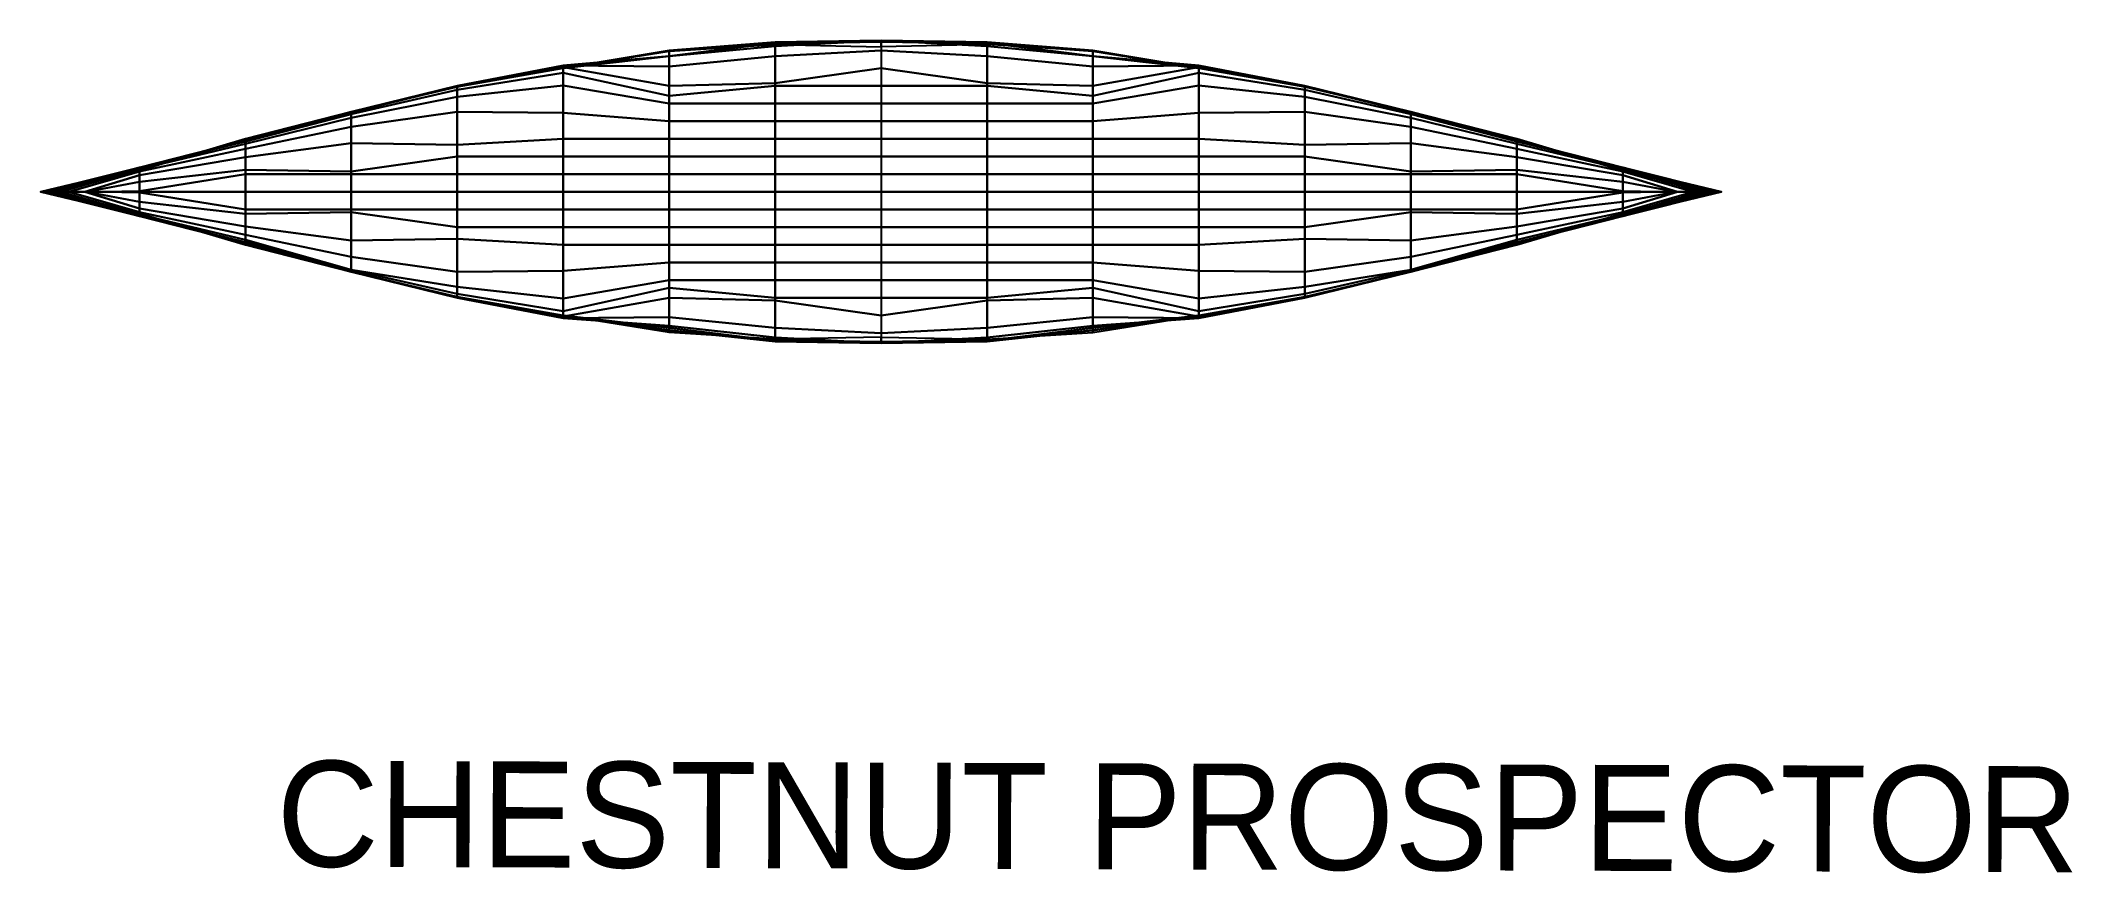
# Model space of a CAD drawing. Extents: x -95 to 135, y -77 to 17.
import ezdxf

# ---------------------------------------------------------------- set-up
doc = ezdxf.new("R2010")
doc.units = 0
doc.layers.get('0').update_dxf_attribs({"color": 2, "linetype": 'CONTINUOUS'})
doc.layers.add('TEXT', color=1, linetype='CONTINUOUS')

msp = doc.modelspace()

# ---------------------------------------------------------------- linework, layer by layer
at = {"color": 0}
for points in [[(-12, 16.81, 12), (-12, 16.94, 10), (-24, 16, 10), (-24, 15.94, 12)], [(-12, 16.94, 10), (-12, 16.88, 8), (-24, 15.38, 8), (-24, 16, 10)], [(-12, 16.88, 8), (-12, 16.5, 6), (-24, 15.38, 6), (-24, 15.38, 8)], [(-12, 16.69, 15), (-12, 16.81, 12), (-24, 15.94, 12), (-24, 15.94, 14)], [(-12, 16.5, 6), (-12, 15.38, 4), (-24, 14.19, 4), (-24, 15.38, 6)], [(0, 17, 12), (0, 17.13, 10), (-12, 16.94, 10), (-12, 16.81, 12)], [(0, 17.13, 10), (0, 17.13, 8), (-12, 16.88, 8), (-12, 16.94, 10)], [(0, 17.13, 8), (0, 17.13, 6), (-12, 16.5, 6), (-12, 16.88, 8)], [(0, 17.13, 6), (0, 16, 4.5), (-12, 15.38, 4), (-12, 16.5, 6)], [(0, 16.44, 14.75), (0, 17, 12), (-12, 16.81, 12), (-12, 16.69, 15)], [(-36, 14.31, 12), (-36, 14.32, 10), (-48, 12, 14)], [(-36, 14.32, 10), (-36, 14.13, 8), (-48, 11.94, 10), (-48, 12, 14)], [(-36, 14, 15.31), (-36, 14.31, 12), (-48, 12, 14), (-48, 11.88, 16)], [(-36, 14.13, 8), (-36, 13.5, 6), (-48, 11.56, 8), (-48, 11.94, 10)], [(-36, 14, 15.31), (-36, 14, 15.31), (-48, 11.88, 16)], [(-36, 14, 15.31), (-36, 14, 15.31), (-48, 11.88, 16)], [(-36, 14, 15.31), (-36, 14, 15.31), (-48, 11.88, 16)], [(-24, 15.94, 12), (-24, 16, 10), (-36, 14, 15.31)], [(-24, 16, 10), (-24, 15.38, 8), (-36, 14, 15.31)], [(-24, 15.94, 14), (-24, 15.94, 12), (-36, 14, 15.31)], [(-24, 15.38, 8), (-24, 15.38, 6), (-36, 14.31, 12), (-36, 14, 15.31)], [(-24, 15.38, 6), (-24, 14.19, 4), (-36, 14.32, 10), (-36, 14.31, 12)], [(-24, 14.19, 4), (-24, 12, 2.438), (-36, 14.13, 8), (-36, 14.32, 10)], [(-24, 12, 2.438), (-24, 10.88, 2), (-36, 13.5, 6), (-36, 14.13, 8)], [(-12, 15.38, 4), (-12, 12.31, 2), (-24, 12, 2.438), (-24, 14.19, 4)], [(0, 16, 4.5), (0, 14, 2.688), (-12, 12.31, 2), (-12, 15.38, 4)], [(0, 14, 2.688), (0, 12, 1.75), (-12, 12, 1.875), (-12, 12.31, 2)], [(-48, 11.88, 16), (-48, 12, 14), (-60, 9.063, 16), (-60, 9.063, 17.5)], [(-48, 12, 14), (-48, 12, 14), (-60, 9, 14), (-60, 9.063, 16)], [(-48, 12, 14), (-48, 11.94, 10), (-60, 9, 12), (-60, 9, 14)], [(-48, 11.94, 10), (-48, 11.56, 8), (-60, 8.813, 10), (-60, 9, 12)], [(-48, 11.88, 16), (-48, 11.88, 16), (-60, 9.063, 17.5)], [(-48, 11.88, 16), (-48, 11.88, 16), (-60, 9.063, 17.5)], [(-48, 11.88, 16), (-48, 11.88, 16), (-60, 9.063, 17.5)], [(-48, 11.56, 8), (-48, 10.75, 6), (-60, 8.375, 8), (-60, 8.813, 10)], [(-36, 13.5, 6), (-36, 12.06, 4), (-48, 10.75, 6), (-48, 11.56, 8)], [(-36, 12.06, 4), (-36, 8.938, 2), (-48, 9.063, 4), (-48, 10.75, 6)], [(-24, 10.88, 2), (-24, 10, 1.75), (-36, 12.06, 4), (-36, 13.5, 6)], [(-24, 10, 1.75), (-24, 8, 1.188), (-36, 8.938, 2), (-36, 12.06, 4)], [(-12, 12.31, 2), (-12, 12, 1.875), (-24, 10.88, 2), (-24, 12, 2.438)], [(-12, 12, 1.875), (-12, 10, 1.25), (-24, 10, 1.75), (-24, 10.88, 2)], [(0, 12, 1.75), (0, 10, 1.188), (-12, 10, 1.25), (-12, 12, 1.875)], [(-48, 10.75, 6), (-48, 9.063, 4), (-60, 7.375, 6), (-60, 8.375, 8)], [(-12, 10, 1.25), (-12, 8, 0.875), (-24, 8, 1.188), (-24, 10, 1.75)], [(0, 10, 1.188), (0, 8, 0.75), (-12, 8, 0.875), (-12, 10, 1.25)], [(-60, 9.063, 17.5), (-60, 9.063, 17.5), (-72, 6, 19.5)], [(-60, 9.063, 17.5), (-60, 9.063, 17.5), (-72, 6, 19.5)], [(-60, 9.063, 17.5), (-60, 9.063, 17.5), (-72, 6, 19.5)], [(-60, 9.063, 17.5), (-60, 9.063, 16), (-72, 5.813, 18), (-72, 6, 19.5)], [(-60, 9.063, 16), (-60, 9, 14), (-72, 5.813, 16), (-72, 5.813, 18)], [(-60, 9, 14), (-60, 9, 12), (-72, 5.813, 14), (-72, 5.813, 16)], [(-60, 9, 12), (-60, 8.813, 10), (-72, 5.688, 12), (-72, 5.813, 14)], [(-60, 8.813, 10), (-60, 8.375, 8), (-72, 5.438, 10), (-72, 5.688, 12)], [(-60, 8.375, 8), (-60, 7.375, 6), (-72, 4.875, 8), (-72, 5.438, 10)], [(-60, 7.375, 6), (-60, 5.5, 4), (-72, 3.938, 6), (-72, 4.875, 8)], [(-48, 9.063, 4), (-48, 5.313, 2), (-60, 5.5, 4), (-60, 7.375, 6)], [(-36, 8.938, 2), (-36, 6, 1.88), (-48, 5.313, 2), (-48, 9.063, 4)], [(-24, 8, 1.188), (-24, 6, 0.875), (-36, 6, 1.88), (-36, 8.938, 2)], [(-12, 8, 0.875), (-12, 6, 0.563), (-24, 6, 0.875), (-24, 8, 1.188)], [(0, 8, 0.75), (0, 6, 0.438), (-12, 6, 0.563), (-12, 8, 0.875)], [(-72, 6, 19.5), (-72, 6, 19.5), (-84, 2.438, 22.25)], [(-72, 6, 19.5), (-72, 6, 19.5), (-84, 2.438, 22.25)], [(-72, 6, 19.5), (-72, 6, 19.5), (-84, 2.438, 22.25)], [(-72, 6, 19.5), (-72, 5.813, 18), (-84, 2.563, 20), (-84, 2.438, 22.25)], [(-72, 5.813, 18), (-72, 5.813, 16), (-84, 2.688, 18), (-84, 2.563, 20)], [(-72, 5.813, 16), (-72, 5.813, 14), (-84, 2.75, 16), (-84, 2.688, 18)], [(-72, 5.813, 14), (-72, 5.688, 12), (-84, 2.75, 14), (-84, 2.75, 16)], [(-72, 5.688, 12), (-72, 5.438, 10), (-84, 2.563, 12), (-84, 2.75, 14)], [(-72, 5.438, 10), (-72, 4.875, 8), (-84, 2.313, 10), (-84, 2.563, 12)], [(-72, 4.875, 8), (-72, 3.938, 6), (-84, 1.875, 8), (-84, 2.313, 10)], [(-60, 5.5, 4), (-60, 2.313, 2), (-72, 2.5, 4), (-72, 3.938, 6)], [(-48, 5.313, 2), (-48, 4, 1.563), (-60, 2.313, 2), (-60, 5.5, 4)], [(-36, 6, 1.88), (-36, 4, 0.938), (-48, 4, 1.563), (-48, 5.313, 2)], [(-24, 6, 0.875), (-24, 4, 0.625), (-36, 4, 0.938), (-36, 6, 1.88)], [(-12, 6, 0.563), (-12, 4), (-24, 4, 0.625), (-24, 6, 0.875)], [(0, 6, 0.438), (0, 4, 0.313), (-12, 4), (-12, 6, 0.563)], [(-72, 3.938, 6), (-72, 2.5, 4), (-84, 1.125, 6), (-84, 1.875, 8)], [(-72, 2.5, 4), (-72, 2, 3.5), (-84, 0.063, 4), (-84, 1.125, 6)], [(-60, 2.313, 2), (-60, 2, 1.875), (-72, 2, 3.5), (-72, 2.5, 4)], [(-48, 4, 1.563), (-48, 2), (-60, 2, 1.875), (-60, 2.313, 2)], [(-36, 4, 0.938), (-36, 2, 0.813), (-48, 2), (-48, 4, 1.563)], [(-24, 4, 0.625), (-24, 2, 0.5), (-36, 2, 0.813), (-36, 4, 0.938)], [(-12, 4), (-12, 2, 0.313), (-24, 2, 0.5), (-24, 4, 0.625)], [(0, 4, 0.313), (0, 2, 0.25), (-12, 2, 0.313), (-12, 4)], [(-72, 2, 3.5), (-72, 0, 2.25), (-84, 0, 3.875), (-84, 0.063, 4)], [(-72, 0, 2.25), (-72, -2, 3.5), (-84, -0.063, 4), (-84, 0, 3.875)], [(-60, 2, 1.875), (-60, 0, 1.5), (-72, 0, 2.25), (-72, 2, 3.5)], [(-60, 0, 1.5), (-60, -2, 1.875), (-72, -2, 3.5), (-72, 0, 2.25)], [(-48, 2), (-48, 0, 1.063), (-60, 0, 1.5), (-60, 2, 1.875)], [(-48, 0, 1.063), (-48, -2, 1.125), (-60, -2, 1.875), (-60, 0, 1.5)], [(-36, 2, 0.813), (-36, 0, 0.75), (-48, 0, 1.063), (-48, 2)], [(-36, 0, 0.75), (-36, -2, 0.813), (-48, -2, 1.125), (-48, 0, 1.063)], [(-24, 2, 0.5), (-24, 0, 0.438), (-36, 0, 0.75), (-36, 2, 0.813)], [(-24, 0, 0.438), (-24, -2, 0.5), (-36, -2, 0.813), (-36, 0, 0.75)], [(-12, 2, 0.313), (-12, 0, 0.313), (-24, 0, 0.438), (-24, 2, 0.5)], [(-12, 0, 0.313), (-12, -2, -0.313), (-24, -2, 0.5), (-24, 0, 0.438)], [(0, 2, 0.25), (0, 0, 0.25), (-12, 0, 0.313), (-12, 2, 0.313)], [(0, 0, 0.25), (0, -2, 0.25), (-12, -2, -0.313), (-12, 0, 0.313)], [(-72, -2, 3.5), (-72, -2.5, 4), (-84, -1.125, 6), (-84, -0.063, 4)], [(-72, -2.5, 4), (-72, -3.928, 6), (-84, -1.875, 8), (-84, -1.125, 6)], [(-72, -3.928, 6), (-72, -4.875, 8), (-84, -2.313, 10), (-84, -1.875, 8)], [(-60, -2, 1.875), (-60, -2.313, 2), (-72, -2.5, 4), (-72, -2, 3.5)], [(-48, -2, 1.125), (-48, -4, 1.563), (-60, -2.313, 2), (-60, -2, 1.875)], [(-36, -2, 0.813), (-36, -4, 0.938), (-48, -4, 1.563), (-48, -2, 1.125)], [(-24, -2, 0.5), (-24, -4, 0.624), (-36, -4, 0.938), (-36, -2, 0.813)], [(-12, -2, -0.313), (-12, -4, 0.375), (-24, -4, 0.624), (-24, -2, 0.5)], [(0, -2, 0.25), (0, -4, 0.313), (-12, -4, 0.375), (-12, -2, -0.313)], [(-72, -4.875, 8), (-72, -5.438, 10), (-84, -2.563, 12), (-84, -2.313, 10)], [(-72, -5.813, 18), (-72, -6, 19.5), (-84, -2.438, 22.5), (-84, -2.563, 20)], [(-72, -6, 19.5), (-72, -6, 19.5), (-84, -2.438, 22.5)], [(-72, -6, 19.5), (-72, -6, 19.5), (-84, -2.438, 22.5)], [(-72, -6, 19.5), (-72, -6, 19.5), (-84, -2.438, 22.5)], [(-72, -5.438, 10), (-72, -5.688, 12), (-84, -2.75, 14), (-84, -2.563, 12)], [(-72, -5.813, 16), (-72, -5.813, 18), (-84, -2.563, 20), (-84, -2.688, 18)], [(-72, -5.813, 14), (-72, -5.813, 16), (-84, -2.688, 18), (-84, -2.75, 16)], [(-72, -5.688, 12), (-72, -5.813, 14), (-84, -2.75, 16), (-84, -2.75, 14)], [(-60, -2.313, 2), (-60, -5.5, 4), (-72, -3.928, 6), (-72, -2.5, 4)], [(-60, -5.5, 4), (-60, -7.375, 6), (-72, -4.875, 8), (-72, -3.928, 6)], [(-48, -4, 1.563), (-48, -5.313, 2), (-60, -5.5, 4), (-60, -2.313, 2)], [(-36, -4, 0.938), (-36, -6, 1.188), (-48, -5.313, 2), (-48, -4, 1.563)], [(-24, -4, 0.624), (-24, -6, 0.875), (-36, -6, 1.188), (-36, -4, 0.938)], [(-12, -4, 0.375), (-12, -6, 0.563), (-24, -6, 0.875), (-24, -4, 0.624)], [(0, -4, 0.313), (0, -6, 0.438), (-12, -6, 0.563), (-12, -4, 0.375)], [(-60, -7.375, 6), (-60, -8.813, 8), (-72, -5.438, 10), (-72, -4.875, 8)], [(-60, -8.813, 8), (-60, -8.813, 10), (-72, -5.688, 12), (-72, -5.438, 10)], [(-60, -8.813, 10), (-60, -9, 12), (-72, -5.813, 14), (-72, -5.688, 12)], [(-60, -9, 12), (-60, -9, 14), (-72, -5.813, 16), (-72, -5.813, 14)], [(-60, -9, 14), (-60, -9.063, 16), (-72, -5.813, 18), (-72, -5.813, 16)], [(-60, -9.063, 16), (-60, -9.063, 17.5), (-72, -6, 19.5), (-72, -5.813, 18)], [(-60, -9.063, 17.5), (-60, -9.063, 17.5), (-72, -6, 19.5)], [(-60, -9.063, 17.5), (-60, -9.063, 17.5), (-72, -6, 19.5)], [(-60, -9.063, 17.5), (-60, -9.063, 17.5), (-72, -6, 19.5)], [(-48, -5.313, 2), (-48, -9.063, 4), (-60, -7.375, 6), (-60, -5.5, 4)], [(-36, -6, 1.188), (-36, -8.938, 2), (-48, -9.063, 4), (-48, -5.313, 2)], [(-24, -6, 0.875), (-24, -8, 1.188), (-36, -8.938, 2), (-36, -6, 1.188)], [(-12, -6, 0.563), (-12, -8, 0.875), (-24, -8, 1.188), (-24, -6, 0.875)], [(0, -6, 0.438), (0, -8, 0.75), (-12, -8, 0.875), (-12, -6, 0.563)], [(-48, -9.063, 4), (-48, -10.75, 6), (-60, -8.813, 8), (-60, -7.375, 6)], [(-48, -10.75, 6), (-48, -11.56, 8), (-60, -8.813, 10), (-60, -8.813, 8)], [(-48, -11.56, 8), (-48, -11.94, 10), (-60, -9, 12), (-60, -8.813, 10)], [(-48, -11.94, 10), (-48, -12, 12), (-60, -9, 14), (-60, -9, 12)], [(-48, -12, 12), (-48, -12, 14), (-60, -9.063, 16), (-60, -9, 14)], [(-48, -12, 14), (-48, -11.88, 16), (-60, -9.063, 17.5), (-60, -9.063, 16)], [(-48, -11.88, 16), (-48, -11.88, 16), (-60, -9.063, 17.5)], [(-48, -11.88, 16), (-48, -11.88, 16), (-60, -9.063, 17.5)], [(-48, -11.88, 16), (-48, -11.88, 16), (-60, -9.063, 17.5)], [(-36, -8.938, 2), (-36, -12.06, 4), (-48, -10.75, 6), (-48, -9.063, 4)], [(-24, -8, 1.188), (-24, -10, 1.75), (-36, -12.06, 4), (-36, -8.938, 2)], [(-12, -8, 0.875), (-12, -10, 1.25), (-24, -10, 1.75), (-24, -8, 1.188)], [(0, -8, 0.75), (0, -10, 1.188), (-12, -10, 1.25), (-12, -8, 0.875)], [(-36, -12.06, 4), (-36, -13.5, 6), (-48, -11.56, 8), (-48, -10.75, 6)], [(-24, -10, 1.75), (-24, -10.88, 2), (-36, -13.5, 6), (-36, -12.06, 4)], [(-24, -10.88, 2), (-24, -12, 2.438), (-36, -14.13, 8), (-36, -13.5, 6)], [(-12, -10, 1.25), (-12, -12, 1.875), (-24, -10.88, 2), (-24, -10, 1.75)], [(-12, -12, 1.875), (-12, -12.31, 2), (-24, -12, 2.438), (-24, -10.88, 2)], [(0, -10, 1.188), (0, -12, 1.75), (-12, -12, 1.875), (-12, -10, 1.25)], [(-36, -13.5, 6), (-36, -14.13, 8), (-48, -11.94, 10), (-48, -11.56, 8)], [(-36, -14.31, 12), (-36, -14, 15.31), (-48, -11.88, 16), (-48, -12, 14)], [(-36, -14, 15.31), (-36, -14, 15.31), (-48, -11.88, 16)], [(-36, -14, 15.31), (-36, -14, 15.31), (-48, -11.88, 16)], [(-36, -14, 15.31), (-36, -14, 15.31), (-48, -11.88, 16)], [(-36, -14.13, 8), (-36, -14.32, 10), (-48, -12, 12), (-48, -11.94, 10)], [(-36, -14.32, 10), (-36, -14.31, 12), (-48, -12, 14), (-48, -12, 12)], [(-24, -12, 2.438), (-24, -14.19, 4), (-36, -14.32, 10), (-36, -14.13, 8)], [(-12, -12.31, 2), (-12, -15.38, 4), (-24, -14.19, 4), (-24, -12, 2.438)], [(0, -12, 1.75), (0, -14, 2.688), (-12, -12.31, 2), (-12, -12, 1.875)], [(0, -14, 2.688), (0, -16, 4.5), (-12, -15.38, 4), (-12, -12.31, 2)], [(-24, -15.18, 6), (-24, -15.38, 8), (-36, -14, 15.31), (-36, -14.31, 12)], [(-24, -15.38, 8), (-24, -15.68, 10), (-36, -14, 15.31)], [(-24, -15.68, 10), (-24, -15.69, 12), (-36, -14, 15.31)], [(-24, -15.69, 12), (-24, -15.94, 14), (-36, -14, 15.31)], [(-24, -14.19, 4), (-24, -15.18, 6), (-36, -14.31, 12), (-36, -14.32, 10)], [(-12, -15.38, 4), (-12, -16.5, 6), (-24, -15.18, 6), (-24, -14.19, 4)], [(-12, -16.5, 6), (-12, -16.88, 8), (-24, -15.38, 8), (-24, -15.18, 6)], [(-12, -16.88, 8), (-12, -16.94, 10), (-24, -15.68, 10), (-24, -15.38, 8)], [(-12, -16.94, 10), (-12, -16.81, 12), (-24, -15.69, 12), (-24, -15.68, 10)], [(-12, -16.81, 12), (-12, -16.69, 15), (-24, -15.94, 14), (-24, -15.69, 12)], [(0, -16, 4.5), (0, -17.13, 6), (-12, -16.5, 6), (-12, -15.38, 4)], [(0, -17, 12), (0, -16.44, 14.75), (-12, -16.69, 15), (-12, -16.81, 12)], [(0, -17.13, 6), (0, -17.13, 8), (-12, -16.88, 8), (-12, -16.5, 6)], [(0, -17.13, 10), (0, -17, 12), (-12, -16.81, 12), (-12, -16.94, 10)], [(0, -17.13, 8), (0, -17.13, 10), (-12, -16.94, 10), (-12, -16.88, 8)]]:
    msp.add_3dface(points, dxfattribs=at)

# ---------------------------------------------------------------- texts
at = {"layer": 'TEXT', "color": 0}
msp.add_text('CHESTNUT PROSPECTOR', height=12, rotation=359.81914, dxfattribs=at).set_placement((-68.493, -76.42))

# ---------------------------------------------------------------- meshes
at = {"color": 0}
mesh = msp.add_polymesh((8, 27), dxfattribs=at)
for k, corner in enumerate([(0, 16.44), (0, 17), (0, 17.13), (0, 17.13), (0, 17.13), (0, 16), (0, 14), (0, 12), (0, 10), (0, 8), (0, 6), (0, 4), (0, 2), (0, 0), (0, -2), (0, -4), (0, -6), (0, -8), (0, -10), (0, -12), (0, -14), (0, -16), (0, -17.13), (0, -17.13), (0, -17.13), (0, -17), (0, -16.44), (12, 16.69), (12, 16.81), (12, 16.94), (12, 16.88), (12, 16.5), (12, 15.38), (12, 12.31), (12, 12), (12, 10), (12, 8), (12, 6), (12, 4), (12, 2), (12, 0), (12, -2), (12, -4), (12, -6), (12, -8), (12, -10), (12, -12), (12, -12.31), (12, -15.38), (12, -16.5), (12, -16.88), (12, -16.94), (12, -16.81), (12, -16.69), (24, 15.94), (24, 15.94), (24, 16), (24, 15.38), (24, 15.38), (24, 14.19), (24, 12), (24, 10.88), (24, 10), (24, 8), (24, 6), (24, 4), (24, 2), (24, 0), (24, -2), (24, -4), (24, -6), (24, -8), (24, -10), (24, -10.88), (24, -12), (24, -14.19), (24, -15.18), (24, -15.38), (24, -15.68), (24, -15.69), (24, -15.94), (36, 14), (36, 14), (36, 14), (36, 14), (36, 14.31), (36, 14.32), (36, 14.13), (36, 13.5), (36, 12.06), (36, 8.938), (36, 6), (36, 4), (36, 2), (36, 0), (36, -2), (36, -4), (36, -6), (36, -8.938), (36, -12.06), (36, -13.5), (36, -14.13), (36, -14.32), (36, -14.31), (36, -14), (36, -14), (36, -14), (36, -14), (48, 11.88), (48, 11.88), (48, 11.88), (48, 11.88), (48, 12), (48, 12), (48, 11.94), (48, 11.56), (48, 10.75), (48, 9.063), (48, 5.313), (48, 4), (48, 2), (48, 0), (48, -2), (48, -4), (48, -5.313), (48, -9.063), (48, -10.75), (48, -11.56), (48, -11.94), (48, -12), (48, -12), (48, -11.88), (48, -11.88), (48, -11.88), (48, -11.88), (60, 9.063), (60, 9.063), (60, 9.063), (60, 9.063), (60, 9.063), (60, 9), (60, 9), (60, 8.813), (60, 8.375), (60, 7.375), (60, 5.5), (60, 2.313), (60, 2), (60, 0), (60, -2), (60, -2.313), (60, -5.5), (60, -7.375), (60, -8.813), (60, -8.813), (60, -9), (60, -9), (60, -9.063), (60, -9.063), (60, -9.063), (60, -9.063), (60, -9.063), (72, 6), (72, 6), (72, 6), (72, 6), (72, 5.813), (72, 5.813), (72, 5.813), (72, 5.688), (72, 5.438), (72, 4.875), (72, 3.938), (72, 2.5), (72, 2), (72, 0), (72, -2), (72, -2.5), (72, -3.928), (72, -4.875), (72, -5.438), (72, -5.688), (72, -5.813), (72, -5.813), (72, -5.813), (72, -6), (72, -6), (72, -6), (72, -6), (84, 2.438), (84, 2.438), (84, 2.438), (84, 2.438), (84, 2.563), (84, 2.688), (84, 2.75), (84, 2.75), (84, 2.563), (84, 2.313), (84, 1.875), (84, 1.125), (84, 0.063), (84, 0), (84, -0.063), (84, -1.125), (84, -1.875), (84, -2.313), (84, -2.563), (84, -2.75), (84, -2.75), (84, -2.688), (84, -2.563), (84, -2.438), (84, -2.438), (84, -2.438), (84, -2.438)]):
    mesh.set_mesh_vertex(divmod(k, 27), corner)
mesh = msp.add_polymesh((2, 27), dxfattribs=at)
for k, corner in enumerate([(-84, 2.438), (-84, 2.438), (-84, 2.438), (-84, 2.438), (-84, 2.563), (-84, 2.688), (-84, 2.75), (-84, 2.75), (-84, 2.563), (-84, 2.313), (-84, 1.875), (-84, 1.125), (-84, 0.063), (-84, 0), (-84, -0.063), (-84, -1.125), (-84, -1.875), (-84, -2.313), (-84, -2.565), (-84, -2.75), (-84, -2.75), (-84, -2.688), (-84, -2.563), (-84, -2.438), (-84, -2.438), (-84, -2.438), (-84, -2.438), (-93.44, 0), (-93.94, 0), (-94.38, 0), (-94.81, 0), (-95.19, 0), (-95.19, 0), (-95, 0), (-94.38, 0), (-92.94, 0), (-92, 0), (-90.19, 0), (-90, 0), (-88, 0), (-86, 0), (-88, 0), (-90, 0), (-90.19, 0), (-92, 0), (-92.94, 0), (-94.38, 0), (-95, 0), (-95.19, 0), (-95.19, 0), (-94.81, 0), (-94.38, 0), (-94, 0), (-93.44, 0)]):
    mesh.set_mesh_vertex(divmod(k, 27), corner)
mesh = msp.add_polymesh((2, 27), dxfattribs=at)
for k, corner in enumerate([(84, 2.438), (84, 2.438), (84, 2.438), (84, 2.438), (84, 2.563), (84, 2.688), (84, 2.75), (84, 2.75), (84, 2.563), (84, 2.313), (84, 1.875), (84, 1.125), (84, 0.063), (84, 0), (84, -0.063), (84, -1.125), (84, -1.875), (84, -2.313), (84, -2.565), (84, -2.75), (84, -2.75), (84, -2.688), (84, -2.563), (84, -2.438), (84, -2.438), (84, -2.438), (84, -2.438), (93.44, 0), (93.94, 0), (94.38, 0), (94.81, 0), (95.19, 0), (95.19, 0), (95, 0), (94.38, 0), (92.94, 0), (92, 0), (90.19, 0), (90, 0), (88, 0), (86, 0), (88, 0), (90, 0), (90.19, 0), (92, 0), (92.94, 0), (94.38, 0), (95, 0), (95.19, 0), (95.19, 0), (94.81, 0), (94.38, 0), (94, 0), (93.44, 0)]):
    mesh.set_mesh_vertex(divmod(k, 27), corner)

doc.saveas('drawing.dxf')
